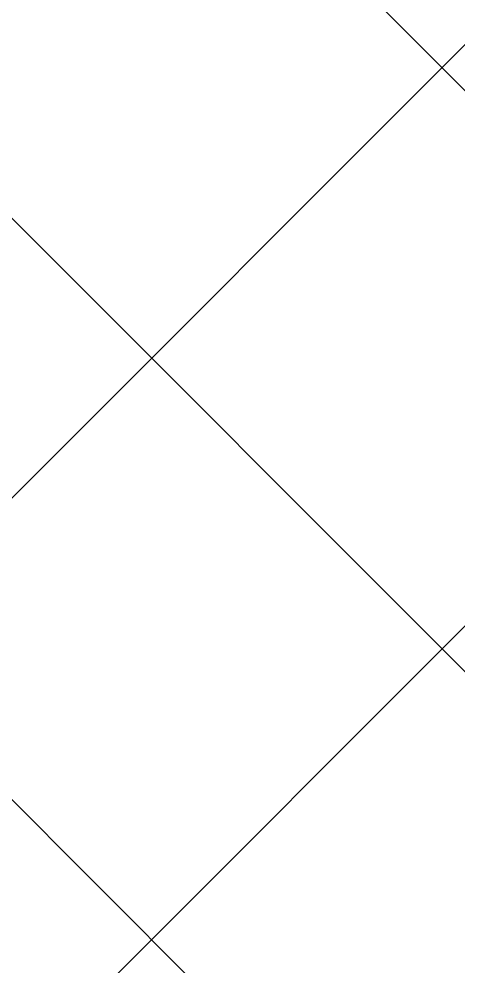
# Model space of a CAD drawing. Header units: millimetres. Extents: x 648844 to 649530, y 1246379 to 1246752.
# Drawn here: x 649272.07 to 649274.75, y 1246521.1 to 1246526.86 of the extents above; entities that cross this region are included whole.
import ezdxf

# ---------------------------------------------------------------- set-up
doc = ezdxf.new("R2010")
doc.units = ezdxf.units.MM
doc.header["$LTSCALE"] = 20
doc.header["$MEASUREMENT"] = 0
doc.layers.get('0').update_dxf_attribs({"linetype": 'CONTINUOUS'})

msp = doc.modelspace()

# ---------------------------------------------------------------- hatches: boundary and pattern name
h = msp.add_hatch()
h.set_pattern_fill('ANSI37', color=4, scale=20, style=0)
h.set_pattern_definition([(45, (-526.4316489867633, -3378.367883687839), (-1.767766952966369, 1.767766952966369), []), (135, (-526.4316489867633, -3378.367883687839), (-1.767766952966369, -1.767766952966369), [])])
h.paths.add_polyline_path([(649227.1070225898, 1246567.94119936), (649231.6771613231, 1246532.207660218), (649229.0601248409, 1246515.25948995), (649314.6874600542, 1246516.703207979), (649306.9879679593, 1246570.059864507)])
h.paths.add_polyline_path([(649257.7023071024, 1246528.978252781), (649287.2058541841, 1246528.978252781), (649287.2058541841, 1246534.492441051), (649257.7023071024, 1246534.492441051)], flags=24)

doc.saveas('drawing.dxf')
